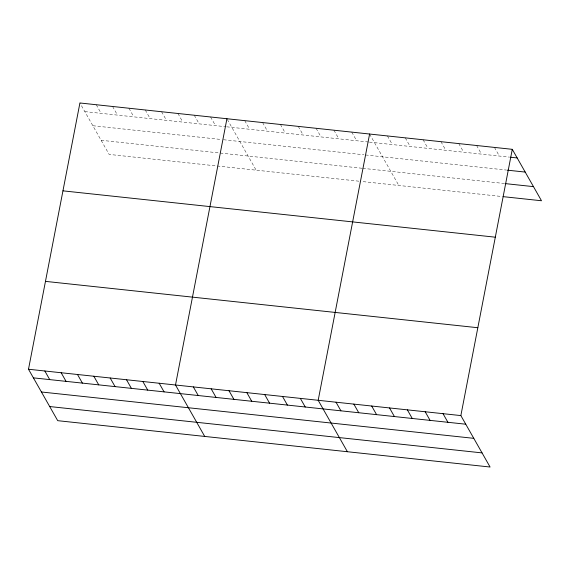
<?xml version="1.0" encoding="UTF-8"?>
<svg xmlns="http://www.w3.org/2000/svg" width="570" height="570" viewBox="0 0 570 570"><rect width="100%" height="100%" fill="white"/><g stroke="black" fill="none" stroke-linecap="round" stroke-linejoin="round"><path stroke-width="0.43" stroke-dasharray="2.85 2.14" d="M84.823 111.606L225.806 126.718M226.668 126.811L368.555 142.023M369.403 142.108L509.537 157.135M92.846 125.728L221.794 139.557M223.518 139.736L363.845 154.784M365.541 154.962L506.523 170.074M101.118 140.284L361.921 168.243M362.769 168.335L504.6 183.54M358.908 181.189L109.141 154.413L79.921 102.978M363.154 181.645L502.434 196.572M494.447 147.416L499.349 156.037M476.613 145.507L481.507 154.128M458.779 143.59L463.674 152.219M440.945 141.681L445.84 150.302M423.104 139.771L428.006 148.392M405.27 137.855L410.172 146.483M387.436 135.945L392.338 144.566M369.602 134.036L398.822 185.464M351.768 132.119L356.67 140.747M333.935 130.209L338.829 138.831M316.101 128.3L320.995 136.921M298.267 126.383L303.162 135.012M280.426 124.474L285.328 133.095M262.592 122.564L267.494 131.186M244.758 120.648L249.66 129.276M227.33 119.458L256.144 170.174M210.594 116.985L215.489 125.614M194.256 115.233L199.158 123.861M177.925 113.487L182.82 122.108M161.588 111.734L166.49 120.355M145.257 109.982L150.152 118.61M128.92 108.229L133.822 116.857M112.589 106.483L117.491 115.104M96.259 104.73L101.154 113.352"/><path stroke-width="0.85" d="M512.28 149.326L460.859 415.587L490.079 467.022L57.72 420.674L28.5 369.239L79.921 102.978L512.28 149.326L541.5 200.761L503.282 196.664M226.924 118.738L175.503 384.999L204.723 436.428M369.602 134.036L318.181 400.29L347.401 451.725M510.385 157.22L517.182 157.954M507.371 170.166L525.205 172.076M505.447 183.633L533.477 186.632M62.956 190.843L495.309 237.191M45.472 281.373L477.831 327.721M28.5 369.239L460.859 415.587M33.402 377.86L465.761 424.208M41.425 391.989L473.784 438.337M49.69 406.545L482.049 452.894M443.025 413.678L447.92 422.299M425.192 411.761L430.086 420.389M407.358 409.851L412.253 418.473M389.517 407.942L394.419 416.563M371.683 406.025L376.585 414.654M353.849 404.116L358.751 412.737M336.015 402.206L340.917 410.828M300.347 398.38L305.242 407.001M282.513 396.471L287.408 405.092M264.68 394.554L269.574 403.182M246.839 392.645L251.74 401.266M229.005 390.735L233.907 399.356M211.171 388.818L216.073 397.447M193.337 386.909L198.239 395.53M159.165 383.247L164.067 391.868M142.835 381.494L147.737 390.115M126.504 379.741L131.399 388.37M110.167 377.995L115.069 386.617M93.836 376.243L98.731 384.864M77.499 374.49L82.401 383.111M61.168 372.737L66.063 381.366M44.831 370.992L49.733 379.613"/></g></svg>
